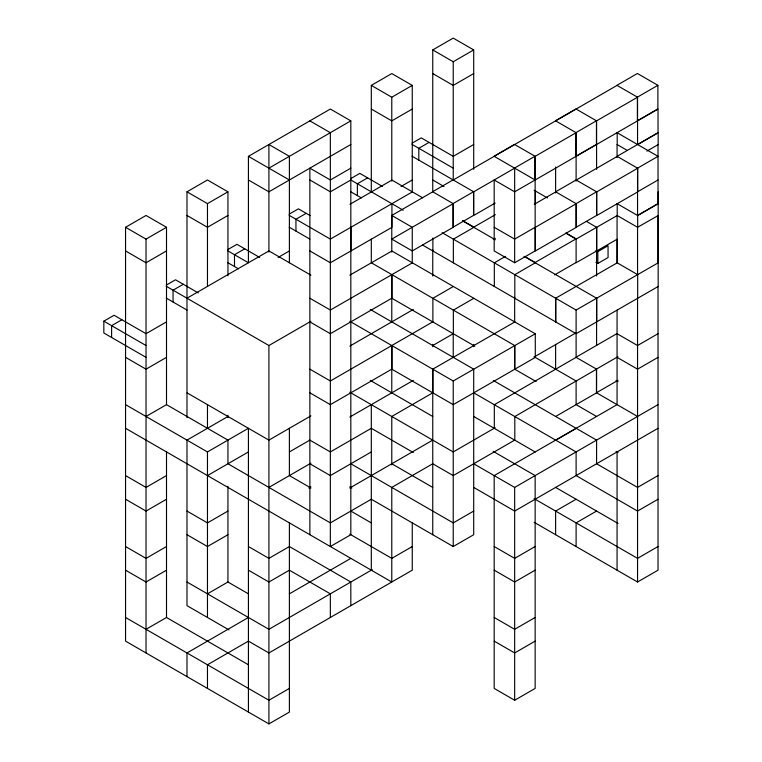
<?xml version="1.0" encoding="UTF-8"?>
<svg xmlns="http://www.w3.org/2000/svg" width="762" height="762" viewBox="0 0 762 762"><rect width="100%" height="100%" fill="white"/><g stroke="black" fill="none" stroke-linecap="round" stroke-linejoin="round"><path stroke-width="1.14" d="M289.389 522.884L289.389 712.079L268.91 723.9L125.549 641.128L125.549 227.286L146.028 215.465L166.507 227.286L166.507 404.651L227.943 440.122L227.943 463.772L330.346 522.884L371.304 499.243L453.228 546.535L473.707 534.714L473.707 369.17L370.284 309.467M186.985 417.652L186.985 191.814L207.464 179.984L227.943 191.814L227.943 275.768M227.686 250.784L248.422 262.757L248.422 156.343L330.346 109.042L350.825 120.872L350.825 534.714L330.346 546.535L330.346 132.693L309.867 120.863M350.568 179.842L371.304 191.814L371.304 85.392L391.782 73.571L412.261 85.392L412.261 191.814M391.782 252.117L391.782 215.456L432.749 191.805L432.749 49.921L453.228 38.1L473.707 49.921L473.707 169.345M125.549 227.286L146.028 239.106L166.507 227.286M186.985 191.814L207.464 203.635L227.943 191.814M268.91 168.164L350.825 120.863M371.304 85.392L391.782 97.222L412.261 85.392M432.749 49.921L453.228 61.751L473.707 49.921M166.507 250.936L146.028 262.757L125.549 250.936M227.943 215.465L207.464 227.286L186.985 215.465M350.825 144.513L268.91 191.814L248.422 179.984M412.261 109.042L391.782 120.872L371.304 109.042M473.707 73.571L453.228 85.401L432.749 73.571M350.825 168.164L330.346 179.984L309.867 168.164L309.867 534.714M146.028 357.349L103.832 332.994L103.832 321.173L114.081 315.258L146.028 333.699L166.507 321.878M166.297 285.102L175.517 279.787L198.253 292.913M227.743 249.631L236.953 244.316L259.69 257.442M289.179 214.16L298.399 208.845L310.153 215.627M350.625 178.689L359.835 173.365L382.572 186.49M412.061 143.218L421.281 137.893L453.228 156.343L473.707 144.513M350.825 179.984L330.346 191.814L309.867 179.984M121.863 319.754L111.614 325.66L111.614 337.49M183.299 284.274L173.06 290.189L173.06 302.019M244.735 248.803L234.496 254.718L234.496 266.538M306.181 213.331L295.942 219.246L295.942 231.067M367.617 177.86L357.378 183.775L357.378 195.596M429.063 142.389L418.814 148.304L418.814 160.125M186.985 298.228L268.91 250.936L310.886 275.168M349.939 204.302L391.925 180.07L422.643 197.806M278.12 257.442L289.389 250.936M401.002 186.49L412.261 179.994M412.404 191.891L330.346 239.106L289.131 215.313M453.085 179.908L432.606 191.729L453.228 203.635L453.228 227.286L412.261 250.927L391.782 239.106L453.228 203.635M617.068 85.392L453.228 179.984L453.228 61.751M166.507 357.349L146.028 369.179L125.549 357.349M514.531 168.078L535.01 156.258L535.01 179.908M657.892 85.315L637.403 97.136L637.403 120.787L657.892 108.966L657.892 85.315L637.403 73.485L616.925 85.315L637.546 97.222L637.546 144.513M412.013 156.191L473.707 191.805L514.664 168.164L514.664 262.757L535.143 250.927L535.143 156.334L576.11 132.693L576.11 181.175M576.11 132.693L555.488 120.787L575.967 108.966L596.589 120.863L637.546 97.222M349.806 275.168L391.925 251.012L535.286 333.785L535.286 357.426L453.228 404.641L391.925 369.256L391.925 345.605M495.205 203.044L473.707 215.456L473.707 191.805M495.348 214.674L473.84 227.095L462.582 220.589M146.028 416.471L166.507 404.651M166.249 286.255L268.91 345.529L310.886 321.288M412.404 262.833L330.346 310.048L309.867 298.228M473.84 227.362L453.361 239.182L453.361 262.833M534.257 204.302L555.765 191.891M576.243 180.061L617.201 156.42M637.68 144.59L658.168 132.769L658.168 144.59L646.9 151.095M493.3 239.506L495.348 238.325M535.143 227.286L514.664 239.106L494.186 227.286M576.243 203.711L535.286 227.362L535.286 251.012L576.243 227.362L576.243 203.711L555.622 191.805L576.11 179.984L596.722 191.891L637.68 168.24L637.68 191.891L596.722 215.541L596.722 191.891M227.943 416.471L186.985 440.122L186.985 605.657L228.971 629.898M349.806 346.119L413.29 309.467M453.361 286.483L432.883 298.304L432.883 321.955M505.587 256.327L494.319 262.833L494.319 286.483M637.546 191.814L658.025 179.984M555.622 321.878L555.622 298.228L617.201 262.833L617.201 239.192L576.11 262.757L576.11 238.839L535.143 262.48L524.904 256.575M166.507 475.593L146.028 487.413L125.549 475.593M125.549 404.651L207.464 451.942L248.422 428.292L248.422 712.079M432.749 321.878L330.346 381L309.867 369.17M473.84 298.304L453.361 310.134L453.361 333.785M535.286 262.833L514.807 274.663L514.807 298.304M617.068 203.635L637.68 215.541L658.168 203.711M554.603 274.901L576.11 262.49M166.507 499.243L146.028 511.064L125.549 499.243M207.464 475.593L248.422 451.942M310.886 415.881L268.91 440.122L186.985 392.821M391.782 369.17L330.346 404.651L309.867 392.821M432.749 345.529L453.228 333.708L453.228 357.349M658.168 215.541L637.546 227.286L637.546 274.577M595.865 250.517L597.818 251.641L608.057 245.735L608.057 257.556L597.818 263.471L595.865 262.347M289.389 451.942L309.867 440.122L330.346 451.942L371.304 428.301L413.29 452.533M349.806 417.062L413.29 380.409M514.807 321.955L432.749 369.17L432.749 534.714M166.507 546.535L146.028 558.365L125.549 546.535M227.943 511.064L207.464 522.894L186.985 511.064M268.91 487.413L310.886 463.182M432.749 392.821L391.782 416.471L391.782 464.953M349.806 321.288L453.228 381L535.286 333.785M442.103 232.686L576.11 310.048L658.168 262.833M534.124 356.997L576.11 332.756M166.507 570.186L146.028 582.006L125.549 570.186M227.943 534.714L207.464 546.535L186.985 534.714M308.839 488.004L310.886 486.823M371.304 451.942L330.346 475.593L309.867 463.763M616.925 333.623L575.967 357.273L596.589 369.17L596.589 392.821L555.622 416.471M349.806 488.013L432.749 440.122M617.953 356.683L596.446 369.094L596.446 392.744L617.953 380.324M146.028 629.307L166.507 617.487L248.422 664.778M207.464 593.836L227.943 582.016L248.422 593.836M495.205 427.701L453.228 451.942L349.806 392.23M596.589 369.17L514.807 416.547L514.807 440.198M658.025 333.699L637.546 345.529L617.068 333.699M514.664 440.122L453.228 475.593L432.749 463.763L391.782 487.413L391.782 582.006L125.549 428.292M658.025 357.349L637.546 369.17L617.068 357.349M248.422 617.487L186.985 652.958L186.985 676.608M289.389 593.836L350.825 558.365M555.765 440.198L576.243 428.377M372.332 569.595L268.91 629.307L186.985 582.016M412.261 546.535L391.782 558.365L349.806 534.124M473.707 511.064L453.228 522.884L350.825 463.772M473.707 463.772L514.664 487.413L658.025 404.641M658.025 428.292L514.664 511.064L473.707 487.413M576.11 499.243L555.622 511.064L555.622 534.714M289.389 688.429L268.91 700.249L125.549 617.487M535.143 546.535L514.664 558.356L494.186 546.535M596.589 511.064L576.11 522.884L576.11 546.535M658.025 475.593L637.546 487.413L596.589 463.763L596.589 440.122L493.3 380.486M535.143 570.186L514.664 582.006L494.186 570.186M658.025 499.243L637.546 511.064L576.11 475.593L576.11 451.942L473.84 392.897M535.143 617.477L514.664 629.307L494.186 617.477M658.025 546.535L637.546 558.356L534.124 498.653M535.143 641.128L514.664 652.948L494.186 641.128M534.124 522.294L637.546 582.006L658.025 570.186L658.025 286.407M617.068 310.048L617.068 404.651L494.186 475.593L494.186 688.429L514.664 700.249L535.143 688.429L535.143 475.593L493.157 451.352M617.068 132.693L658.025 156.334L637.546 168.164L637.546 215.456L658.025 203.635L658.025 144.513M627.44 150.505L617.068 144.513L617.068 157.524M637.68 168.24L617.068 156.334L658.025 132.693L658.025 109.042L514.664 191.805L494.186 179.984L494.186 250.927L514.664 262.757M535.143 156.334L514.531 144.437L494.043 156.258L535.143 179.984M534.124 190.271L547.43 197.958M586.349 221.371L596.722 227.362L596.722 251.012M565.861 232.924L576.11 238.839M412.013 144.37L453.228 168.164M566.89 233.782L576.11 239.106L617.201 215.541L617.201 203.711M432.749 179.994L444.008 186.49M462.582 220.856L495.348 239.782M524.018 256.327L596.722 298.304L596.722 321.955M371.446 191.891L403.184 210.217M350.568 191.662L361.359 197.891M391.782 215.456L412.261 227.286L412.261 262.757M422.643 245.097L576.11 333.699L658.168 286.483L658.168 191.891M248.422 156.343L289.389 179.984M616.039 380.409L618.087 381.591M534.124 356.759L576.11 381L576.11 404.651L596.589 416.471M596.589 392.821L637.546 416.471M289.131 227.143L309.867 239.106M309.867 250.936L330.346 262.757L391.925 227.362L391.925 203.711M474.726 346.119L391.782 298.228L330.346 333.699L309.867 321.878M536.172 381.591L514.664 369.179L514.664 345.529M616.039 451.352L618.087 452.533M227.686 262.614L238.477 268.843M473.84 416.547L535.286 452.018M370.284 380.409L432.749 416.471M555.622 487.413L618.087 523.475M166.249 298.085L186.985 310.058M391.782 463.763L432.749 487.413M103.832 321.173L146.028 345.529M349.806 486.823L351.853 488.013M310.886 488.004L289.389 475.593L289.389 428.292M350.825 511.064L371.304 522.894M248.422 546.535L268.91 558.365L289.389 546.535L350.825 582.016L350.825 605.657M248.422 570.186L268.91 582.006L289.389 570.186L330.346 593.836L330.346 617.487M658.025 215.456L658.025 262.757M637.68 215.541L637.68 227.362L617.068 215.456L617.068 262.757L637.68 274.663L637.68 298.304M637.546 298.228L637.546 582.006M617.201 132.769L617.201 144.59M617.068 451.942L617.068 570.186M597.818 251.641L597.818 263.471M596.589 120.863L596.589 169.345M596.589 227.286L596.589 275.996M596.589 298.228L596.589 345.529M576.11 310.048L576.11 357.349L494.319 404.727L494.319 428.377M555.765 298.304L555.765 321.955M555.622 166.983L555.622 192.996M555.622 344.348L555.622 369.179M535.286 191.624L535.286 203.444M514.807 369.256L514.807 345.605L371.304 262.757L371.304 239.106M514.664 297.285L514.664 322.116M514.664 487.413L514.664 700.249M473.707 344.348L473.707 346.71M453.228 381L453.228 546.535M432.883 238.001L432.883 251.012M432.883 369.256L432.883 392.906M432.749 249.984L432.749 275.996M432.749 344.348L432.749 346.71M412.261 522.894L412.261 570.186L268.91 652.958L248.422 641.128L207.464 664.778L207.464 688.429M391.925 274.663L391.925 298.304M391.782 97.222L391.782 181.175M391.782 274.577L391.782 321.878M391.782 345.529L391.782 392.83M371.304 404.651L371.304 570.186M350.968 227.362L350.968 251.012M289.389 262.757L289.389 156.334L268.91 144.513L268.91 252.117M268.91 345.529L268.91 723.9M227.943 415.29L227.943 417.652M227.943 486.232L227.943 582.016M207.464 203.635L207.464 286.407M207.464 404.651L207.464 428.301M207.464 451.942L207.464 617.487M166.507 451.942L166.507 617.487M146.028 239.106L146.028 652.958M473.564 191.729L453.085 203.549L453.085 227.2L473.564 215.379L473.564 191.729M596.446 120.787L575.967 132.607L575.967 156.258L596.446 144.437L596.446 120.787M596.589 191.805L576.11 203.635L576.11 227.286L596.589 215.456L596.589 191.805"/></g></svg>
